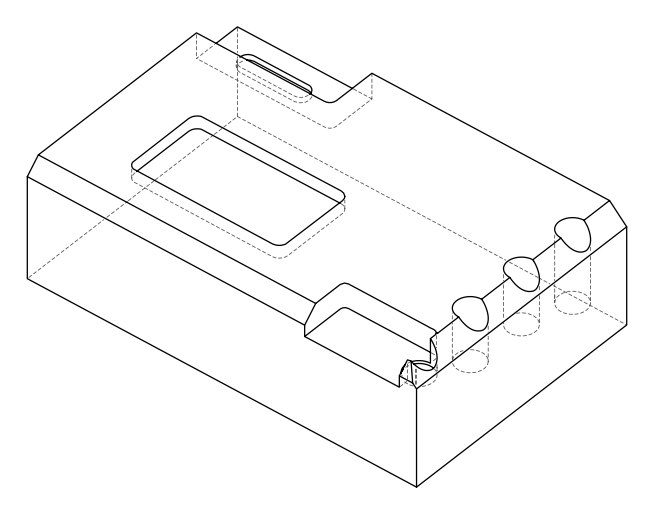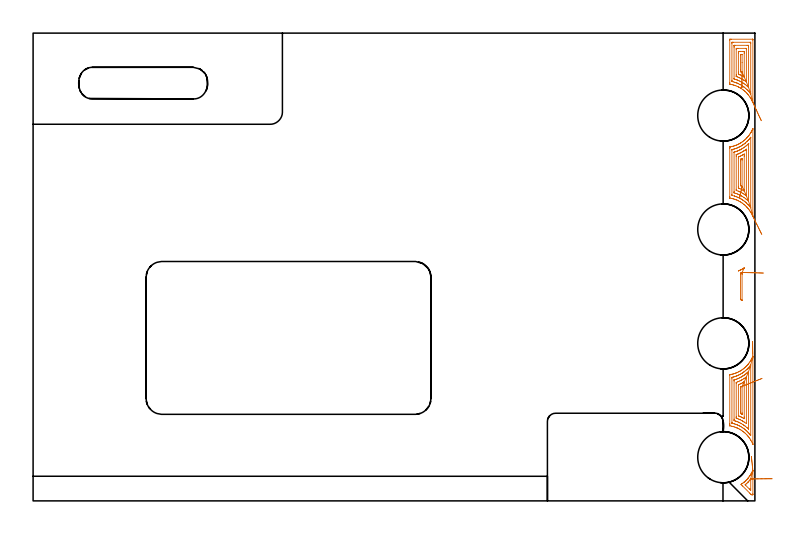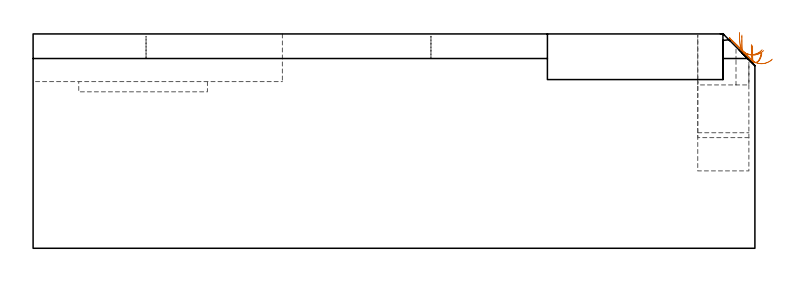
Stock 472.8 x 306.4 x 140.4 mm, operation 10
(PLAN: 15 operations, 12 tool changes, 118.1 min)
(1 INDEXABLE_INSERT_DRILL_BLIND_HOLE_FROM_SOLID | STEP1POCKET | NXT0302_013 | 0.14 min | 11465 mm3)
(2 DRILL_TO_ENLARGE_BLIND_HOLE | STEP1POCKET | UGT0301_383 | 0.14 min | 17950 mm3)
(3 INDEXABLE_INSERT_DRILL_BLIND_HOLE_FROM_SOLID_1 | STEP1POCKET_1 | NXT0302_013 | 0.27 min | 22290 mm3)
(4 DRILL_TO_ENLARGE_BLIND_HOLE_1 | STEP1POCKET_1 | UGT0301_383 | 0.27 min | 34690 mm3)
(5 INDEXABLE_INSERT_DRILL_BLIND_HOLE_FROM_SOLID_2 | STEP1POCKET_2 | NXT0302_013 | 0.28 min | 23396 mm3)
(6 DRILL_TO_ENLARGE_BLIND_HOLE_2 | STEP1POCKET_2 | UGT0301_383 | 0.28 min | 36399 mm3)
(7 INDEXABLE_INSERT_DRILL_BLIND_HOLE_FROM_SOLID_3 | STEP1POCKET_3 | NXT0302_013 | 0.37 min | 30940 mm3)
(8 DRILL_TO_ENLARGE_BLIND_HOLE_3 | STEP1POCKET_3 | UGT0301_383 | 0.37 min | 48059 mm3)
(9 AREA_MILL | FG_CHAMFER_SURFACE | UGT0205_001 | 16.47 min | 44618 mm3)
(10 AREA_MILL_1 | FG_CHAMFER_SURFACE_1 | UGT0205_001 | 15.29 min | 53584 mm3)
(11 AREA_MILL_2 | FG_CHAMFER_SURFACE_2 | UGT0205_001 | 0.61 min | 1636 mm3)
(12 MILL_CORNER_NOTCH_RECTANGULAR | CORNER_NOTCH_RECTANGULAR | NXT0201_011 | Follow Part, ap 3, ae 75% | 29.33 min | 303769 mm3)
(13 MILL_RECTANGULAR_POCKET | POCKET_RECTANGULAR_STRAIGHT | UGT0201_104 | Follow Part, ap 5, ae 75% | 11.11 min | 289976 mm3)
(14 MILL_RECTANGULAR_POCKET_1 | POCKET_RECTANGULAR_STRAIGHT_1 | NXT0201_011 | Follow Part, ap 3, ae 75% | 1.23 min | 11184 mm3)
(15 MILL_SLOT | SLOT_PARTIAL_RECTANGULAR | NXT0201_013 | Follow Part, ap 2.5, ae 75% | 41.92 min | 182192 mm3)
(TOOL NXT0302_013 | Index. Insert Drill 21mm [880-D2100L25-05] | D21 PA176 FL105 Z2)
(TOOL UGT0301_383 | Twist Drill Flat Bottom 33.5 mm | D33.5 PA180 FL175 Z2)
(TOOL UGT0205_001 | Chamfer Mill 20 x 3 x 45 deg. | D20 FL50 Z2)
(TOOL NXT0201_011 | ENDMILL 12mm [2P460-1200-NA 1630] | D12 FL38 Z6)
(TOOL UGT0201_104 | End Mill 20 mm | D20 FL22 Z2)
(TOOL NXT0201_013 | ENDMILL 10mm | D10 FL30 Z4)
(OP 10 AREA_MILL_1, part 2 of 2)
X461.992 Y150.647 Z131.908
X462.117 Y150.709 Z131.783
X462.609 Y150.922 Z131.291
X463.008 Y151.097 Z130.892
X463.227 Y151.196 Z130.673
X463.698 Y151.415 Z130.202
X463.9 Y151.518 Z130.
X464.419 Y151.789 Z129.481
X464.792 Y151.988 Z129.108
X464.998 Y152.101 Z128.902
X465.363 Y152.308 Z128.537
X465.683 Y152.498 Z128.217
X465.764 Y152.545 Z128.136
X465.804 Y152.565 Z128.096
X465.808 Y152.564 Z128.092
X464.393 Y149.63 Z129.507
X464.395 Y149.601 Z129.505
X464.399 Y149.131 Z129.501
X464.4 Y148.738 Z129.5
X464.401 Y148.237
X464.4 Y131.533
X464.399 Y131.407 Z129.501
X464.397 Y131.378 Z129.503
X464.395 Y131.371 Z129.505
X464.382 Y131.372 Z129.518
X464.263 Y131.419 Z129.637
X463.9 Y131.59 Z130.
X463.493 Y131.783 Z130.407
X463.428 Y131.822 Z130.472
X463.406 Y131.837 Z130.494
X463.404 Y131.847 Z130.496
X463.401 Y131.908 Z130.499
X463.4 Y132.034 Z130.5
Y132.284
Y148.346
X463.401 Y148.738 Z130.499
X463.404 Y149.134 Z130.496
X463.406 Y149.162 Z130.494
X463.426 Y149.175 Z130.474
X463.474 Y149.204 Z130.426
X463.9 Y149.403 Z130.
X464.055 Y149.476 Z129.845
X464.376 Y149.63 Z129.525
X464.385 Y149.631 Z129.515
X464.393 Y149.63 Z129.507
X465.037 Y149.612 Z128.917
X465.728 Y149.593 Z128.386
X466.464 Y149.573 Z127.918
X467.238 Y149.551 Z127.515
X468.043 Y149.528 Z127.181
X468.875 Y149.505 Z126.919
X469.726 Y149.481 Z126.731
X470.591 Y149.457 Z126.617
X471.462 Y149.433 Z126.579
X472.334 Y149.408 Z126.617
X473.198 Y149.384 Z126.731
X474.049 Y149.36 Z126.92
X474.881 Y149.337 Z127.183
X475.687 Y149.314 Z127.517
X476.46 Y149.293 Z127.92
X477.195 Y149.272 Z128.389
X477.887 Y149.253 Z128.92
X478.53 Y149.235 Z129.509
G0 X477.317 Y174.538 Z127.522
G1 X477.145 Y174.886 Z126.741
X476.943 Y175.293 Z125.996
X476.714 Y175.757 Z125.294
X476.458 Y176.274 Z124.64
X476.177 Y176.841 Z124.038
X475.875 Y177.452 Z123.494
X475.553 Y178.103 Z123.012
X475.213 Y178.79 Z122.594
X474.859 Y179.507 Z122.245
X474.492 Y180.248 Z121.967
X474.116 Y181.008 Z121.762
X473.734 Y181.781 Z121.632
X473.348 Y182.561 Z121.577
X472.961 Y183.343 Z121.599
X472.576 Y184.12 Z121.696
X472.197 Y184.887 Z121.869
X471.826 Y185.637 Z122.115
X471.466 Y186.365 Z122.434
X471.433 Y186.431 Z122.467
X471.12 Y187.11 Z122.78
X471.032 Y187.293 Z122.868
X470.671 Y188.002 Z123.229
X470.215 Y188.821 Z123.685
X470.172 Y188.895 Z123.728
X470.141 Y188.946 Z123.759
X469.819 Y189.463 Z124.081
X469.606 Y189.787 Z124.294
X469.249 Y190.313 Z124.651
X468.984 Y190.68 Z124.916
X468.358 Y191.483 Z125.542
X468.285 Y191.572 Z125.615
X467.832 Y192.098 Z126.068
X467.5 Y192.464 Z126.4
X467.466 Y192.499 Z126.434
X467.038 Y192.928 Z126.862
X466.607 Y193.357 Z127.293
X466.575 Y193.387 Z127.325
X466.261 Y193.671 Z127.639
X465.683 Y194.165 Z128.217
X465.582 Y194.249 Z128.318
X464.792 Y194.852 Z129.108
X464.385 Y195.141 Z129.515
X463.9 Y195.463 Z130.
X463.651 Y195.625 Z130.249
X463.054 Y195.988 Z130.846
X463.008 Y196.015 Z130.892
X462.975 Y196.034 Z130.925
X462.117 Y196.49 Z131.783
X461.803 Y196.649 Z132.097
X461.239 Y196.913 Z132.661
X461.208 Y196.926 Z132.692
X460.587 Y197.18 Z133.313
X460.334 Y197.279 Z133.566
X459.769 Y197.492 Z134.131
X459.442 Y197.6 Z134.458
X458.771 Y197.819 Z135.129
X458.551 Y197.874 Z135.349
X458.477 Y197.892 Z135.423
X457.659 Y198.079 Z136.241
X457.324 Y198.154 Z136.576
X456.343 Y198.34 Z137.557
X456.335 Y198.371 Z137.565
X456.332 Y198.448 Z137.568
X456.33 Y198.564 Z137.57
X456.329 Y198.711 Z137.571
X456.328 Y199.164 Z137.572
X456.329 Y230.836 Z137.571
X456.33 Y231.275 Z137.57
X456.334 Y231.729 Z137.566
X456.335 Y231.836 Z137.565
X456.343 Y231.854 Z137.557
X456.393 Y231.864 Z137.507
X456.467 Y231.878 Z137.433
X456.597 Y231.899 Z137.303
X456.768 Y231.931 Z137.132
X457.344 Y232.044 Z136.556
X457.659 Y232.114 Z136.241
X458.067 Y232.212 Z135.833
X458.551 Y232.339 Z135.349
X458.772 Y232.4 Z135.128
X459.46 Y232.604 Z134.44
X459.515 Y232.621 Z134.385
X460.12 Y232.835 Z133.78
X460.334 Y232.916 Z133.566
X460.76 Y233.087 Z133.14
X461.225 Y233.284 Z132.675
X461.385 Y233.354 Z132.515
X461.73 Y233.513 Z132.17
X461.99 Y233.641 Z131.91
X462.117 Y233.704 Z131.783
X462.498 Y233.895 Z131.402
X463.008 Y234.189 Z130.892
X463.381 Y234.406 Z130.519
X463.7 Y234.606 Z130.2
X463.9 Y234.735 Z130.
X464.237 Y234.96 Z129.663
X464.731 Y235.298 Z129.169
X465.27 Y235.712 Z128.63
X465.683 Y236.034 Z128.217
X465.769 Y236.104 Z128.131
X465.87 Y236.191 Z128.03
X466.242 Y236.523 Z127.658
X466.575 Y236.825 Z127.325
X466.85 Y237.083 Z127.05
X467.158 Y237.392 Z126.742
X467.466 Y237.706 Z126.434
X467.598 Y237.844 Z126.302
X467.72 Y237.975 Z126.18
X468.017 Y238.316 Z125.883
X468.358 Y238.712 Z125.542
X468.429 Y238.797 Z125.471
X468.486 Y238.868 Z125.414
X468.819 Y239.299 Z125.081
X469.165 Y239.76 Z124.735
X469.201 Y239.809 Z124.699
X469.249 Y239.879 Z124.651
X469.561 Y240.341 Z124.339
X469.768 Y240.652 Z124.132
X470.141 Y241.255 Z123.759
X470.248 Y241.437 Z123.652
X470.31 Y241.545 Z123.59
X470.566 Y242.012 Z123.334
X470.796 Y242.437 Z123.104
X470.876 Y242.594 Z123.024
X471.032 Y242.914 Z122.868
X471.164 Y243.198 Z122.736
X471.224 Y243.33 Z122.676
X471.456 Y243.845 Z122.444
X471.465 Y243.812 Z122.435
X471.468 Y243.786 Z122.432
X471.471 Y243.33 Z122.429
Y243.116
Y186.587
X471.47 Y186.49 Z122.43
X471.468 Y186.402 Z122.432
X471.466 Y186.365 Z122.434
X470.05 Y192.034 Z123.85
X469.249 Y193.03 Z124.651
X468.97 Y193.357 Z124.93
X468.358 Y194.043 Z125.542
X468.162 Y194.249 Z125.738
X467.466 Y194.938 Z126.434
X467.254 Y195.141 Z126.646
X466.893 Y195.46 Z127.007
X466.575 Y195.734 Z127.325
X466.215 Y196.034 Z127.685
X465.683 Y196.442 Z128.217
X465.024 Y196.926 Z128.876
X464.792 Y197.084 Z129.108
X464.315 Y197.403 Z129.585
X463.9 Y197.653 Z130.
X463.62 Y197.819 Z130.28
X463.008 Y198.151 Z130.892
X462.644 Y198.346 Z131.256
X462.117 Y198.608 Z131.783
X461.904 Y198.711 Z131.996
X461.225 Y198.996 Z132.675
X460.739 Y199.198 Z133.161
X460.334 Y199.344 Z133.566
X459.607 Y199.603 Z134.293
X459.442 Y199.656 Z134.458
X459.366 Y199.679 Z134.534
X457.75 Y200.102 Z136.15
X457.744 Y200.411 Z136.156
X457.743 Y200.496 Z136.157
Y229.86
X457.744 Y229.944 Z136.156
X457.747 Y230.044 Z136.153
X457.749 Y230.087 Z136.151
X457.837 Y230.113 Z136.063
X458.551 Y230.303 Z135.349
X458.969 Y230.418 Z134.931
X459.442 Y230.557 Z134.458
X459.656 Y230.623 Z134.244
X460.308 Y230.836 Z133.592
X460.327 Y230.843 Z133.573
X460.971 Y231.091 Z132.929
X461.225 Y231.196 Z132.675
X461.597 Y231.356 Z132.303
X462.117 Y231.59 Z131.783
X462.212 Y231.634 Z131.688
X462.408 Y231.729 Z131.492
X462.806 Y231.931 Z131.094
X463.008 Y232.038 Z130.892
X463.708 Y232.428 Z130.192
X464.027 Y232.621 Z129.873
X464.493 Y232.92 Z129.407
X464.792 Y233.116 Z129.108
X465.028 Y233.277 Z128.872
X465.366 Y233.513 Z128.534
X465.548 Y233.649 Z128.352
X465.683 Y233.752 Z128.217
X466.05 Y234.038 Z127.85
X466.518 Y234.406 Z127.382
X466.549 Y234.432 Z127.351
X466.575 Y234.454 Z127.325
X467.489 Y235.275 Z126.411
X467.513 Y235.298 Z126.387
X467.935 Y235.722 Z125.965
X468.398 Y236.191 Z125.502
X468.799 Y236.641 Z125.101
X469.187 Y237.083 Z124.713
X469.216 Y237.117 Z124.684
X469.249 Y237.158 Z124.651
X469.61 Y237.614 Z124.29
X470.002 Y238.114 Z123.898
X470.043 Y238.164 Z123.857
X470.051 Z123.849
X470.055 Y238.061 Z123.845
X470.056 Y237.975 Z123.844
X470.057 Y237.814 Z123.843
Y192.464
X470.05 Y192.034 Z123.85
X468.637 Y196.242 Z125.263
X467.9 Y196.926 Z126.
X467.466 Y197.305 Z126.434
X466.855 Y197.819 Z127.045
X466.575 Y198.034 Z127.325
X465.721 Y198.673 Z128.179
X465.683 Y198.7 Z128.217
X465.668 Y198.711 Z128.232
X464.792 Y199.281 Z129.108
X464.266 Y199.603 Z129.634
X463.9 Y199.81 Z130.
X463.436 Y200.067 Z130.464
X463.008 Y200.287 Z130.892
X462.595 Y200.496 Z131.305
X462.117 Y200.708 Z131.783
X461.74 Y200.873 Z132.16
X461.225 Y201.074 Z132.675
X460.399 Y201.388 Z133.501
X460.334 Y201.411 Z133.566
X460.299 Y201.423 Z133.601
X459.207 Y201.763 Z134.693
X459.177 Y201.776 Z134.723
X459.165 Y201.782 Z134.735
X459.164 Y201.806 Z134.736
X459.16 Y201.995 Z134.74
X459.158 Y202.28 Z134.742
X459.157 Y202.566 Z134.743
Y228.302
X459.159 Y228.373 Z134.741
X459.161 Y228.408 Z134.739
X459.164 Y228.418 Z134.736
X459.176 Y228.426 Z134.724
X459.442 Y228.51 Z134.458
X459.855 Y228.639 Z134.045
X460.334 Y228.794 Z133.566
X460.527 Y228.859 Z133.373
X461.068 Y229.052 Z132.832
X461.182 Y229.095 Z132.718
X461.225 Y229.112 Z132.675
X461.81 Y229.359 Z132.09
X462.117 Y229.495 Z131.783
X462.936 Y229.871 Z130.964
X463.033 Y229.919 Z130.867
X463.083 Y229.944 Z130.817
X463.9 Y230.391 Z130.
X464.184 Y230.552 Z129.716
X464.67 Y230.836 Z129.23
X464.996 Y231.041 Z128.904
X465.683 Y231.504 Z128.217
X465.816 Y231.596 Z128.084
X466.003 Y231.729 Z127.897
X466.575 Y232.164 Z127.325
X466.832 Y232.363 Z127.068
X467.157 Y232.621 Z126.743
X467.325 Y232.763 Z126.575
X467.466 Y232.886 Z126.434
X467.798 Y233.182 Z126.102
X468.167 Y233.513 Z125.733
X468.621 Y233.943 Z125.279
X468.639 Y233.957 Z125.261
X468.64 Z125.26
X468.642 Y233.931 Z125.258
X468.643 Y233.881 Z125.257
Y233.799
Y196.641
X468.641 Y196.355 Z125.259
X468.637 Y196.242 Z125.263
X467.222 Y199.848 Z126.678
X466.575 Y200.304 Z127.325
X466.302 Y200.496 Z127.598
X465.93 Y200.742 Z127.97
X465.683 Y200.902 Z128.217
X464.916 Y201.388 Z128.984
X464.792 Y201.461 Z129.108
X464.619 Y201.561 Z129.281
X463.9 Y201.948 Z130.
X463.272 Y202.28 Z130.628
X463.008 Y202.406 Z130.892
X462.775 Y202.514 Z131.125
X462.117 Y202.795 Z131.783
X461.849 Y202.905 Z132.051
X460.831 Y203.303 Z133.069
X460.577 Y203.406 Z133.323
X460.576 Y203.42 Z133.324
X460.574 Y203.5 Z133.326
X460.571 Y203.827 Z133.329
Y204.065
Y225.72
X460.573 Y226.374 Z133.327
X460.576 Y226.702 Z133.324
X460.578 Y226.781 Z133.322
X460.587 Y226.809 Z133.313
X460.62 Y226.824 Z133.28
X460.733 Y226.867 Z133.167
X461.225 Y227.046 Z132.675
X461.387 Y227.106 Z132.513
X461.807 Y227.267 Z132.093
X462.026 Y227.358 Z131.874
X462.117 Y227.397 Z131.783
X462.643 Y227.632 Z131.257
X463.008 Y227.801 Z130.892
X463.251 Y227.917 Z130.649
X463.742 Y228.159 Z130.158
X463.9 Y228.244 Z130.
X464.42 Y228.531 Z129.48
X464.792 Y228.745 Z129.108
X465.31 Y229.052 Z128.59
X465.538 Y229.196 Z128.362
X465.683 Y229.291 Z128.217
X466.404 Y229.773 Z127.496
X466.604 Y229.914 Z127.296
X466.646 Y229.944 Z127.254
X467.177 Y230.335 Z126.723
X467.223 Y230.36 Z126.677
X467.224 Y230.312 Z126.676
X467.227 Y230.19 Z126.673
X467.228 Y229.944 Z126.672
X467.229 Y229.452 Z126.671
X467.228 Y200.734 Z126.672
X467.222 Y199.848 Z126.678
X465.809 Y203.034 Z128.091
X465.792 Y203.04 Z128.108
X465.739 Y203.066 Z128.161
X465.683 Y203.098 Z128.217
X465.558 Y203.173 Z128.342
X464.792 Y203.602 Z129.108
X463.943 Y204.065 Z129.957
X463.9 Y204.088 Z130.
X463.854 Y204.111 Z130.046
X463.008 Y204.496 Z130.892
X462.243 Y204.831 Z131.657
X462.117 Y204.882 Z131.783
X462.063 Y204.906 Z131.837
X462.013 Y204.931 Z131.887
X461.992 Y204.946 Z131.908
X461.991 Y204.958 Z131.909
X461.987 Y205.087 Z131.913
X461.985 Y205.85 Z131.915
Y205.982
X461.986 Y224.721 Z131.914
X461.987 Y224.853 Z131.913
X461.992 Y225.116 Z131.908
X461.998 Y225.256 Z131.902
X462.032 Y225.273 Z131.868
X462.117 Y225.311 Z131.783
X462.238 Y225.361 Z131.662
X462.53 Y225.482 Z131.37
X463.008 Y225.699 Z130.892
X463.47 Y225.913 Z130.43
X463.9 Y226.119 Z130.
X464.071 Y226.204 Z129.829
X464.404 Y226.374 Z129.496
X464.656 Y226.51 Z129.244
X464.792 Y226.585 Z129.108
X465.794 Y227.156 Z128.106
X465.809 Y227.143 Z128.091
X465.811 Y227.139 Z128.089
X465.814 Y226.374 Z128.086
X465.815 Y225.614 Z128.085
Y203.934
X465.812 Y203.173 Z128.088
X465.811 Y203.045 Z128.089
X465.809 Y203.034 Z128.091
X464.395 Y205.973 Z129.505
X464.385 Y205.975 Z129.515
X464.256 Y206.032 Z129.644
X463.9 Y206.201 Z130.
X463.531 Y206.379 Z130.369
X463.406 Y206.449 Z130.494
X463.404 Y206.576 Z130.496
X463.402 Y206.742 Z130.498
X463.4 Y207.243 Z130.5
Y207.635
Y222.805
X463.401 Y223.304 Z130.499
X463.405 Y223.697 Z130.495
X463.406 Y223.753 Z130.494
X463.479 Y223.794 Z130.421
X463.587 Y223.851 Z130.313
X463.693 Y223.904 Z130.207
X463.9 Y224.003 Z130.
X464.298 Y224.191 Z129.602
X464.349 Y224.213 Z129.551
X464.392 Y224.229 Z129.508
X464.394 Y224.192 Z129.506
X464.398 Y224.091 Z129.502
X464.4 Y223.697 Z129.5
Y223.196
Y206.074
X464.399 Y206.014 Z129.501
X464.396 Y205.981 Z129.504
X464.395 Y205.973 Z129.505
X464.215 Y205.148 Z129.724
X464.04 Y204.345 Z130.016
X463.871 Y203.569 Z130.378
X463.709 Y202.828 Z130.808
X463.556 Y202.125 Z131.302
X463.412 Y201.468 Z131.857
X463.28 Y200.86 Z132.469
X463.159 Y200.307 Z133.133
X463.052 Y199.812 Z133.843
X462.957 Y199.38 Z134.595
X462.877 Y199.013 Z135.383
X462.812 Y198.715 Z136.2
X462.763 Y198.487 Z137.041
X462.729 Y198.332 Z137.898
X462.711 Y198.251 Z138.767
X462.71 Y198.244 Z139.639
X462.724 Y198.311 Z140.509
X462.755 Y198.452 Z141.369
G0 Z150.4
X476.993 Y249.045
Z127.761
G1 X476.835 Y249.384 Z126.972
X476.649 Y249.784 Z126.22
X476.436 Y250.242 Z125.508
X476.198 Y250.754 Z124.844
X475.936 Y251.317 Z124.231
X475.652 Y251.926 Z123.674
X475.35 Y252.577 Z123.178
X475.03 Y253.265 Z122.747
X474.695 Y253.984 Z122.384
X474.349 Y254.729 Z122.091
X473.993 Y255.494 Z121.87
X473.63 Y256.274 Z121.724
X473.263 Y257.062 Z121.654
X472.895 Y257.853 Z121.659
X472.529 Y258.641 Z121.741
X472.167 Y259.419 Z121.898
X471.812 Y260.181 Z122.129
X471.467 Y260.923 Z122.433
X471.032 Y261.881 Z122.868
X470.944 Y262.069 Z122.956
X470.863 Y262.239 Z123.037
X470.472 Y262.962 Z123.428
X470.141 Y263.545 Z123.759
X469.955 Y263.854 Z123.945
X469.648 Y264.347 Z124.252
X469.371 Y264.746 Z124.529
X469.249 Y264.916 Z124.651
X468.715 Y265.639 Z125.185
X468.358 Y266.071 Z125.542
X467.968 Y266.531 Z125.932
X467.466 Y267.086 Z126.434
X467.138 Y267.424 Z126.762
X466.575 Y267.97 Z127.325
X466.192 Y268.316 Z127.708
X465.683 Y268.753 Z128.217
X465.118 Y269.208 Z128.782
X464.792 Y269.449 Z129.108
X463.979 Y270.021 Z129.921
X463.9 Y270.074 Z130.
X463.859 Y270.101 Z130.041
X463.329 Y270.422 Z130.571
X463.008 Y270.611 Z130.892
X462.323 Y270.993 Z131.577
X462.117 Y271.097 Z131.783
X461.911 Y271.2 Z131.989
X461.225 Y271.508 Z132.675
X460.342 Y271.885 Z133.558
X459.677 Y272.12 Z134.223
X459.442 Y272.197 Z134.458
X458.99 Y272.338 Z134.91
X458.551 Y272.458 Z135.349
X457.78 Y272.657 Z136.12
X457.659 Y272.684 Z136.241
X457.228 Y272.778 Z136.672
X456.662 Y272.883 Z137.238
X456.417 Y272.932 Z137.483
X456.34 Y272.948 Z137.56
X456.335 Y272.978 Z137.565
X456.332 Y273.214 Z137.568
X456.329 Y273.67 Z137.571
Y274.11
Y301.773
X456.331 Y302.226 Z137.569
X456.333 Y302.335 Z137.567
X456.335 Y302.382 Z137.565
X456.421 Y302.39 Z137.479
X456.596 Y302.398 Z137.304
X456.768 Y302.399 Z137.132
X457.486 Y302.4 Z136.414
X471.206 Y302.399 Z122.694
X471.322 Y302.397 Z122.578
X471.414 Y302.393 Z122.486
X471.465 Y302.388 Z122.435
X471.466 Y302.371 Z122.434
X471.469 Y302.226 Z122.431
X471.471 Y301.787 Z122.429
Y260.996
X471.467 Y260.923 Z122.433
X470.05 Y266.622 Z123.85
X470.031 Y266.64 Z123.869
X470.013 Y266.659 Z123.887
X469.603 Y267.196 Z124.297
X469.423 Y267.424 Z124.477
X469.344 Y267.519 Z124.556
X469.249 Y267.631 Z124.651
X468.651 Y268.316 Z125.249
X468.358 Y268.639 Z125.542
X467.799 Y269.208 Z126.101
X467.466 Y269.53 Z126.434
X466.844 Y270.101 Z127.056
X466.7 Y270.226 Z127.2
X466.575 Y270.331 Z127.325
X465.765 Y270.993 Z128.135
X465.683 Y271.055 Z128.217
X465.439 Y271.238 Z128.461
X464.792 Y271.682 Z129.108
X464.492 Y271.885 Z129.408
X463.9 Y272.25 Z130.
X463.037 Y272.749 Z130.863
X463.008 Y272.765 Z130.892
X462.984 Y272.778 Z130.916
X462.117 Y273.199 Z131.783
X461.342 Y273.554 Z132.558
X461.225 Y273.602 Z132.675
X461.062 Y273.67 Z132.838
X460.538 Y273.875 Z133.362
X460.334 Y273.95 Z133.566
X459.901 Y274.103 Z133.999
X459.442 Y274.24 Z134.458
X458.637 Y274.476 Z135.263
X457.766 Y274.695 Z136.134
X457.75 Y274.719 Z136.15
X457.748 Y274.765 Z136.152
X457.745 Y274.967 Z136.155
X457.743 Y275.371 Z136.157
Y275.455
Y299.549
X457.749 Y300.352 Z136.151
X457.759 Y300.39 Z136.141
X457.807 Y300.393 Z136.093
X457.913 Y300.397 Z135.987
X458.126 Y300.399 Z135.774
X458.551 Y300.4 Z135.349
X469.693 Y300.399 Z124.207
X469.894 Y300.397 Z124.006
X469.995 Y300.393 Z123.905
X470.041 Y300.39 Z123.859
X470.05 Y300.363 Z123.85
X470.057 Y299.633 Z123.843
Y299.549
Y268.13
X470.055 Y267.424 Z123.845
X470.052 Y266.804 Z123.848
X470.05 Y266.622 Z123.85
X468.637 Y270.854 Z125.263
X468.475 Y270.993 Z125.426
X467.466 Y271.91 Z126.434
X467.284 Y272.068 Z126.616
X466.575 Y272.64 Z127.325
X466.399 Y272.778 Z127.501
X465.683 Y273.285 Z128.217
X465.13 Y273.67 Z128.77
X464.792 Y273.882 Z129.108
X464.241 Y274.221 Z129.659
X463.9 Y274.414 Z130.
X463.634 Y274.563 Z130.266
X463.008 Y274.876 Z130.892
X462.387 Y275.184 Z131.513
X462.117 Y275.306 Z131.783
X461.78 Y275.455 Z132.12
X461.387 Y275.617 Z132.513
X461.225 Y275.682 Z132.675
X460.853 Y275.827 Z133.047
X460.334 Y276.006 Z133.566
X459.525 Y276.264 Z134.375
X459.243 Y276.347 Z134.657
X459.164 Y276.39 Z134.736
X459.162 Y276.42 Z134.738
X459.159 Y276.49 Z134.741
X459.158 Y276.632 Z134.742
X459.157 Y297.157 Z134.743
X459.158 Y297.764 Z134.742
X459.16 Y298.047 Z134.74
X459.164 Y298.334 Z134.736
X459.17 Y298.391 Z134.73
X459.204 Y298.393 Z134.696
X459.284 Y298.397 Z134.616
X459.442 Y298.399 Z134.458
X459.699 Y298.4 Z134.201
X467.723 Z126.177
X468.358 Y298.397 Z125.542
X468.62 Y298.394 Z125.28
X468.637 Y298.383 Z125.263
X468.639 Y298.375 Z125.261
X468.642 Y297.764 Z125.258
X468.643 Y297.479 Z125.257
Y271.6
X468.64 Y270.993 Z125.26
X468.637 Y270.854 Z125.263
X467.222 Y274.451 Z126.678
X467.177 Y274.472 Z126.723
X465.775 Y275.455 Z128.125
X465.683 Y275.515 Z128.217
X465.516 Y275.622 Z128.384
X464.792 Y276.054 Z129.108
X464.286 Y276.347 Z129.614
X463.9 Y276.549 Z130.
X463.442 Y276.781 Z130.458
X463.008 Y276.991 Z130.892
X462.481 Y277.24 Z131.419
X462.117 Y277.396 Z131.783
X461.845 Y277.512 Z132.055
X461.225 Y277.752 Z132.675
X460.951 Y277.856 Z132.949
X460.688 Y277.956 Z133.212
X460.591 Y277.994 Z133.309
X460.578 Y278.015 Z133.322
X460.576 Y278.039 Z133.324
X460.574 Y278.132 Z133.326
X460.571 Y278.787 Z133.329
Y279.024
Y295.742
X460.573 Y295.98 Z133.327
X460.576 Y296.307 Z133.324
X460.578 Y296.38 Z133.322
X460.666 Y296.39 Z133.234
X460.809 Y296.397 Z133.091
X461.225 Y296.399 Z132.675
X461.697 Y296.4 Z132.203
X466.575 Z127.325
X467.048 Y296.398 Z126.852
X467.19 Y296.392 Z126.71
X467.219 Y296.39 Z126.681
X467.222 Y296.34 Z126.678
X467.226 Y296.22 Z126.674
X467.228 Y295.98 Z126.672
X467.229 Y275.455 Z126.671
X467.227 Y274.802 Z126.673
X467.222 Y274.451 Z126.678
X465.804 Y277.636 Z128.096
X465.683 Y277.705 Z128.217
X464.943 Y278.132 Z128.957
X464.792 Y278.216 Z129.108
X464.608 Y278.316 Z129.292
X463.9 Y278.672 Z130.
X463.175 Y279.024 Z130.725
X463.008 Y279.101 Z130.892
X462.869 Y279.164 Z131.031
X462.117 Y279.488 Z131.783
X461.996 Y279.541 Z131.904
X461.989 Y279.785 Z131.911
X461.987 Y279.917 Z131.913
X461.986 Y280.048 Z131.914
X461.985 Y280.809 Z131.915
Y293.434
X461.986 Y294.195 Z131.914
X461.988 Y294.324 Z131.912
X461.991 Y294.369 Z131.909
X461.995 Y294.39 Z131.905
X462.015 Y294.392 Z131.885
X462.117 Y294.395 Z131.783
X462.804 Y294.4 Z131.096
X463.008 Z130.892
X464.587 Z129.313
X465.479 Z128.421
X465.683 Y294.397 Z128.217
X465.751 Y294.394 Z128.149
X465.8 Y294.39 Z128.1
X465.808 Y294.325 Z128.092
X465.812 Y294.195 Z128.088
X465.814 Y294.064 Z128.086
X465.815 Y293.302 Z128.085
X465.814 Y278.132 Z128.086
Y278.001
X465.804 Y277.636 Z128.096
X464.394 Y280.572 Z129.506
X463.933 Y280.776 Z129.967
X463.9 Y280.791 Z130.
X463.863 Y280.809 Z130.037
X463.407 Y281.067 Z130.493
X463.403 Y281.307 Z130.497
X463.4 Y281.702 Z130.5
Y282.202
Y292.018
X463.402 Y292.186 Z130.498
X463.406 Y292.318 Z130.494
X463.411 Y292.39 Z130.489
X463.91 Y292.4 Z129.99
X464.338 Y292.392 Z129.562
X464.387 Y292.39 Z129.513
X464.394 Y292.36 Z129.506
X464.398 Y292.306 Z129.502
X464.4 Y292.253 Z129.5
X464.401 Y287.056 Z129.499
X464.4 Y281.202 Z129.5
X464.397 Y280.809 Z129.503
X464.394 Y280.572 Z129.506
X464.382 Y279.702 Z129.556
X464.371 Y278.838 Z129.681
X464.359 Y277.989 Z129.881
X464.349 Y277.161 Z130.155
X464.338 Y276.359 Z130.499
X464.328 Y275.591 Z130.912
X464.318 Y274.862 Z131.39
X464.309 Y274.177 Z131.931
X464.301 Y273.541 Z132.528
X464.293 Y272.96 Z133.179
X464.286 Y272.439 Z133.878
X464.28 Y271.98 Z134.62
X464.275 Y271.587 Z135.399
X464.271 Y271.264 Z136.21
X464.267 Y271.013 Z137.045
X464.265 Y270.835 Z137.899
X464.264 Y270.733 Z138.765
X464.263 Y270.706 Z139.637
G0 Z150.4
X471.262 Y104.449
Z132.64
G1 X471.263 Y104.428 Z131.768
X471.265 Y104.332 Z130.901
X471.268 Y104.16 Z130.045
X471.273 Y103.915 Z129.208
X471.279 Y103.597 Z128.396
X471.287 Y103.21 Z127.614
X471.296 Y102.756 Z126.869
X471.307 Y102.239 Z126.166
X471.318 Y101.663 Z125.511
X471.331 Y101.032 Z124.909
X471.345 Y100.351 Z124.364
X471.359 Y99.625 Z123.881
X471.375 Y98.859 Z123.462
X471.391 Y98.06 Z123.112
X471.407 Y97.234 Z122.833
X471.424 Y96.386 Z122.628
X471.442 Y95.524 Z122.496
X471.459 Y94.654 Z122.441
X471.466 Y94.303 Z122.434
X471.47 Y94.057 Z122.43
X471.471 Y93.864 Z122.429
X471.472 Y93.411 Z122.428
X471.471 Y37.192 Z122.429
X471.47 Y37.156 Z122.43
X471.469 Y37.142 Z122.431
X471.467 Y37.137 Z122.433
X471.46 Y37.146 Z122.44
X471.437 Y37.192 Z122.463
X471.032 Y38.09 Z122.868
X470.568 Y38.976 Z123.332
X470.141 Y39.75 Z123.759
X470.073 Y39.869 Z123.827
X469.974 Y40.036 Z123.926
X469.492 Y40.761 Z124.408
X469.249 Y41.112 Z124.651
X468.853 Y41.653 Z125.047
X468.358 Y42.279 Z125.542
X468.131 Y42.546 Z125.769
X467.466 Y43.293 Z126.434
X467.33 Y43.438 Z126.57
X466.575 Y44.181 Z127.325
X466.416 Y44.331 Z127.484
X465.683 Y44.956 Z128.217
X465.36 Y45.223 Z128.54
X464.792 Y45.645 Z129.108
X464.139 Y46.115 Z129.761
X463.9 Y46.271 Z130.
X463.468 Y46.548 Z130.432
X463.008 Y46.813 Z130.892
X462.666 Y47.008 Z131.234
X462.117 Y47.288 Z131.783
X461.552 Y47.573 Z132.348
X461.225 Y47.716 Z132.675
X461.097 Y47.772 Z132.803
X460.796 Y47.9 Z133.104
X460.467 Y48.033 Z133.433
X460.334 Y48.084 Z133.566
X460.04 Y48.195 Z133.86
X459.442 Y48.403 Z134.458
X458.722 Y48.621 Z135.178
X458.551 Y48.666 Z135.349
X458.066 Y48.792 Z135.834
X457.659 Y48.883 Z136.241
X457.543 Y48.909 Z136.357
X456.437 Y49.123 Z137.463
X456.338 Y49.146 Z137.562
X456.335 Y49.226 Z137.565
X456.331 Y49.685 Z137.569
X456.329 Y50.124 Z137.571
Y50.577
Y82.476
X456.331 Y82.589 Z137.569
X456.333 Y82.644 Z137.567
X456.335 Y82.651 Z137.565
X456.393 Y82.664 Z137.507
X456.59 Y82.703 Z137.31
X456.742 Y82.728 Z137.158
X456.768 Y82.733 Z137.132
X457.487 Y82.875 Z136.413
X457.659 Y82.914 Z136.241
X458.206 Y83.047 Z135.694
X458.551 Y83.139 Z135.349
X458.907 Y83.238 Z134.993
X459.442 Y83.399 Z134.458
X459.591 Y83.446 Z134.309
X460.026 Y83.595 Z133.874
X460.25 Y83.678 Z133.65
X460.334 Y83.712 Z133.566
X460.881 Y83.94 Z133.019
X461.225 Y84.089 Z132.675
X461.5 Y84.212 Z132.4
X462.117 Y84.5 Z131.783
X462.686 Y84.81 Z131.214
X463.008 Y84.992 Z130.892
X463.254 Y85.134 Z130.646
X463.667 Y85.38 Z130.233
X463.809 Y85.471 Z130.091
X463.9 Y85.531 Z130.
X464.341 Y85.83 Z129.559
X464.792 Y86.15 Z129.108
X464.959 Y86.272 Z128.941
X465.368 Y86.587 Z128.532
X465.683 Y86.844 Z128.217
X466.062 Y87.164 Z127.838
X466.333 Y87.406 Z127.567
X466.575 Y87.628 Z127.325
X467.026 Y88.057 Z126.874
X467.245 Y88.279 Z126.655
X467.466 Y88.51 Z126.434
X467.871 Y88.949 Z126.029
X468.098 Y89.21 Z125.802
X468.358 Y89.515 Z125.542
X468.505 Y89.694 Z125.395
X468.624 Y89.842 Z125.276
X468.893 Y90.198 Z125.007
X469.249 Y90.676 Z124.651
X469.274 Y90.71 Z124.626
X469.291 Y90.734 Z124.609
X469.631 Y91.245 Z124.269
X469.881 Y91.626 Z124.019
X469.981 Y91.787 Z123.919
X470.141 Y92.053 Z123.759
X470.311 Y92.349 Z123.589
X470.406 Y92.519 Z123.494
X470.627 Y92.924 Z123.273
X470.888 Y93.411 Z123.012
X470.936 Y93.507 Z122.964
X471.032 Y93.707 Z122.868
X471.219 Y94.116 Z122.681
X471.304 Y94.303 Z122.596
X471.459 Y94.654 Z122.441
X470.05 Y88.949 Z123.85
X470.057 Y88.057 Z123.843
X470.056 Y43.354 Z123.844
X470.05 Y42.856 Z123.85
X469.828 Y43.125 Z124.072
X469.67 Y43.317 Z124.23
X469.572 Y43.438 Z124.328
X469.249 Y43.832 Z124.651
X468.817 Y44.331 Z125.083
X468.358 Y44.846 Z125.542
X467.99 Y45.223 Z125.91
X467.466 Y45.737 Z126.434
X467.058 Y46.115 Z126.842
X466.575 Y46.53 Z127.325
X465.998 Y47.008 Z127.902
X465.683 Y47.243 Z128.217
X464.808 Y47.884 Z129.092
X464.785 Y47.9 Z129.115
X463.9 Y48.449 Z130.
X463.318 Y48.792 Z130.582
X463.008 Y48.96 Z130.892
X462.651 Y49.15 Z131.249
X462.117 Y49.405 Z131.783
X461.508 Y49.685 Z132.392
X461.225 Y49.804 Z132.675
X461.021 Y49.89 Z132.879
X460.334 Y50.144 Z133.566
X459.618 Y50.401 Z134.282
X459.442 Y50.454 Z134.458
X459.021 Y50.577 Z134.879
X458.551 Y50.7 Z135.349
X458.386 Y50.742 Z135.514
X457.893 Y50.863 Z136.007
X457.785 Y50.891 Z136.115
X457.749 Y50.907 Z136.151
X457.747 Y50.944 Z136.153
X457.745 Y51.032 Z136.155
X457.743 Y51.386 Z136.157
Y51.47
Y80.025
X457.745 Y80.832 Z136.155
X457.747 Y80.875 Z136.153
X457.749 Y80.889 Z136.151
X457.814 Y80.918 Z136.086
X458.406 Y81.063 Z135.494
X458.551 Y81.101 Z135.349
X459.106 Y81.255 Z134.794
X459.442 Y81.355 Z134.458
X459.788 Y81.464 Z134.112
X460.334 Y81.652 Z133.566
X460.781 Y81.81 Z133.119
X461.096 Y81.94 Z132.804
X461.225 Y81.996 Z132.675
X461.716 Y82.212 Z132.184
X462.117 Y82.394 Z131.783
X462.326 Y82.493 Z131.574
X462.754 Y82.703 Z131.146
X463.008 Y82.843 Z130.892
X463.489 Y83.114 Z130.411
X463.9 Y83.353 Z130.
X464.306 Y83.595 Z129.594
X464.6 Y83.787 Z129.3
X464.792 Y83.916 Z129.108
X465.128 Y84.151 Z128.772
X465.599 Y84.487 Z128.301
X465.683 Y84.552 Z128.217
X466.148 Y84.914 Z127.752
X466.575 Y85.266 Z127.325
X466.71 Y85.38 Z127.19
X467.109 Y85.737 Z126.791
X467.466 Y86.061 Z126.434
X467.575 Y86.163 Z126.325
X467.689 Y86.272 Z126.211
X468.022 Y86.609 Z125.878
X468.358 Y86.953 Z125.542
X468.461 Y87.062 Z125.439
X468.555 Y87.164 Z125.345
X468.879 Y87.535 Z125.021
X469.249 Y87.96 Z124.651
X469.294 Y88.012 Z124.606
X469.33 Y88.057 Z124.57
X469.374 Y88.112 Z124.526
X469.686 Y88.512 Z124.214
X470.027 Y88.949 Z123.873
X470.05 Z123.85
X468.639 Y84.744 Z125.261
X468.64 Y84.738 Z125.26
X468.642 Y84.709 Z125.258
X468.643 Y84.659 Z125.257
Y84.583
Y47.329
X468.641 Y47.139 Z125.259
X468.638 Y47.07 Z125.262
X468.636 Y47.046 Z125.264
X468.628 Y47.052 Z125.272
X468.555 Y47.116 Z125.345
X468.358 Y47.3 Z125.542
X467.708 Y47.9 Z126.192
X467.466 Y48.107 Z126.434
X466.646 Y48.792 Z127.254
X466.575 Y48.847 Z127.325
X466.357 Y49.011 Z127.543
X465.683 Y49.494 Z128.217
X465.413 Y49.685 Z128.487
X464.792 Y50.076 Z129.108
X463.973 Y50.577 Z129.927
X463.9 Y50.619 Z130.
X463.804 Y50.673 Z130.096
X463.008 Y51.083 Z130.892
X462.21 Y51.47 Z131.69
X462.117 Y51.511 Z131.783
X462.042 Y51.544 Z131.858
X461.225 Y51.875 Z132.675
X460.564 Y52.132 Z133.336
X460.334 Y52.213 Z133.566
X459.903 Y52.362 Z133.997
X459.442 Y52.497 Z134.458
X459.25 Y52.554 Z134.65
X459.164 Y52.59 Z134.736
X459.162 Y52.643 Z134.738
X459.158 Y53.254 Z134.742
X459.157 Y53.54 Z134.743
Y78.526
X459.16 Y79.133 Z134.74
X459.162 Y79.203 Z134.738
X459.163 Y79.215 Z134.737
X459.18 Y79.224 Z134.72
X459.221 Y79.24 Z134.679
X459.308 Y79.268 Z134.592
X459.442 Y79.307 Z134.458
X459.69 Y79.381 Z134.21
X460.334 Y79.593 Z133.566
X460.655 Y79.704 Z133.245
X461.225 Y79.917 Z132.675
X461.505 Y80.025 Z132.395
X461.933 Y80.21 Z131.967
X462.117 Y80.292 Z131.783
X462.603 Y80.512 Z131.297
X463.008 Y80.71 Z130.892
X463.147 Y80.779 Z130.753
X463.418 Y80.918 Z130.482
X463.728 Y81.09 Z130.172
X463.9 Y81.187 Z130.
X464.293 Y81.417 Z129.607
X464.792 Y81.712 Z129.108
X464.853 Y81.749 Z129.047
X464.949 Y81.81 Z128.951
X465.683 Y82.31 Z128.217
X465.914 Y82.471 Z127.986
X466.237 Y82.703 Z127.663
X466.429 Y82.848 Z127.471
X466.575 Y82.961 Z127.325
X466.927 Y83.242 Z126.973
X467.359 Y83.595 Z126.541
X467.417 Y83.645 Z126.483
X467.466 Y83.688 Z126.434
X467.886 Y84.067 Z126.014
X468.35 Y84.487 Z125.55
X468.62 Y84.737 Z125.28
X468.639 Y84.744 Z125.261
X467.222 Y81.167 Z126.678
X467.225 Y81.16 Z126.675
X467.228 Y80.918 Z126.672
X467.229 Y80.732 Z126.671
Y80.263
X467.228 Y50.815 Z126.672
X467.227 Y50.721 Z126.673
X467.225 Y50.665 Z126.675
X467.223 Y50.645 Z126.677
X467.189 Y50.662 Z126.711
X466.053 Y51.47 Z127.847
X465.683 Y51.706 Z128.217
X465.049 Y52.105 Z128.851
X464.792 Y52.258 Z129.108
X464.616 Y52.362 Z129.284
X463.9 Y52.747 Z130.
X463.108 Y53.154 Z130.792
X463.008 Y53.202 Z130.892
X462.896 Y53.254 Z131.004
X462.117 Y53.588 Z131.783
X461.537 Y53.835 Z132.363
X461.225 Y53.952 Z132.675
X460.701 Y54.147 Z133.199
X460.588 Y54.195 Z133.312
X460.578 Y54.231 Z133.322
X460.576 Y54.311 Z133.324
X460.573 Y54.474 Z133.327
X460.571 Y54.801 Z133.329
Y55.039
X460.572 Y77.11 Z133.328
X460.573 Y77.348 Z133.327
X460.576 Y77.512 Z133.324
X460.578 Y77.587 Z133.322
X460.655 Y77.625 Z133.245
X461.512 Y77.954 Z132.388
X462.117 Y78.197 Z131.783
X462.147 Y78.21 Z131.753
X462.219 Y78.241 Z131.681
X463.008 Y78.604 Z130.892
X463.702 Y78.935 Z130.198
X463.9 Y79.038 Z130.
X463.962 Y79.071 Z129.938
X464.077 Y79.133 Z129.823
X464.532 Y79.393 Z129.368
X464.792 Y79.546 Z129.108
X465.588 Y80.025 Z128.312
X465.683 Y80.089 Z128.217
X466.176 Y80.425 Z127.724
X466.575 Y80.701 Z127.325
X466.701 Y80.791 Z127.199
X466.876 Y80.918 Z127.024
X467.003 Y81.011 Z126.897
X467.217 Y81.167 Z126.683
X467.222 Z126.678
X465.808 Y77.971 Z128.092
X465.81 Y77.919 Z128.09
X465.813 Y77.743 Z128.087
X465.814 Y77.48 Z128.086
X465.815 Y77.348 Z128.085
Y54.907
X465.813 Y54.147 Z128.087
X465.812 Y54.018 Z128.088
X465.808 Y53.885 Z128.092
X465.8 Y53.833 Z128.1
X465.759 Y53.855 Z128.141
X465.683 Y53.898 Z128.217
X465.261 Y54.147 Z128.639
X464.792 Y54.406 Z129.108
X464.221 Y54.717 Z129.679
X463.9 Y54.879 Z130.
X463.579 Y55.039 Z130.321
X463.188 Y55.219 Z130.712
X463.008 Y55.299 Z130.892
X462.544 Y55.504 Z131.356
X462.117 Y55.685 Z131.783
X462.015 Y55.731 Z131.885
X461.998 Y55.74 Z131.902
X461.992 Y55.759 Z131.908
X461.989 Y55.803 Z131.911
X461.986 Y55.931 Z131.914
Y75.564
X461.987 Y75.694 Z131.913
X461.991 Y75.827 Z131.909
X461.999 Y76.054 Z131.901
X463.008 Y76.497 Z130.892
X463.588 Y76.768 Z130.312
X463.9 Y76.919 Z130.
X464.185 Y77.063 Z129.715
X464.73 Y77.348 Z129.17
X464.792 Y77.383 Z129.108
X465.333 Y77.698 Z128.567
X465.683 Y77.904 Z128.217
X465.771 Y77.954 Z128.129
X465.808 Y77.971 Z128.092
X464.395 Y75.024 Z129.505
X464.397 Y75.013 Z129.503
X464.399 Y74.972 Z129.501
X464.4 Y74.838 Z129.5
Y74.671
Y57.716
X464.399 Y57.217 Z129.501
X464.395 Y56.824 Z129.505
X464.393 Y56.767 Z129.507
X464.355 Y56.782 Z129.545
X464.256 Y56.824 Z129.644
X463.9 Y56.993 Z130.
X463.58 Y57.144 Z130.32
X463.454 Y57.209 Z130.446
X463.406 Y57.247 Z130.494
X463.404 Y57.321 Z130.496
X463.401 Y57.716 Z130.499
X463.4 Y58.217 Z130.5
Y58.609
Y73.779
X463.401 Y74.171 Z130.499
X463.404 Y74.421 Z130.496
X463.407 Y74.543 Z130.493
X463.42 Y74.572 Z130.48
X463.508 Y74.618 Z130.392
X463.615 Y74.671 Z130.285
X464.147 Y74.917 Z129.753
X464.339 Y75.002 Z129.561
X464.395 Y75.024 Z129.505
X465.013 Y75.269 Z128.939
X465.674 Y75.532 Z128.434
X466.373 Y75.809 Z127.992
X467.105 Y76.1 Z127.618
X467.865 Y76.401 Z127.314
X468.647 Y76.712 Z127.082
X469.445 Y77.028 Z126.924
X470.252 Y77.349 Z126.842
X471.063 Y77.67 Z126.836
X471.871 Y77.991 Z126.906
X472.671 Y78.308 Z127.051
X473.455 Y78.62 Z127.271
X474.219 Y78.923 Z127.564
X474.957 Y79.216 Z127.927
X475.662 Y79.495 Z128.357
X476.329 Y79.76 Z128.853
X476.954 Y80.008 Z129.409
X477.531 Y80.237 Z130.021
G0 Z150.4
X470.525 Y28.881
Z133.429
G1 X470.519 Y28.933 Z132.558
X470.522 Y28.909 Z131.686
X470.532 Y28.809 Z130.819
X470.55 Y28.635 Z129.965
X470.576 Y28.388 Z129.129
X470.61 Y28.069 Z128.317
X470.65 Y27.68 Z127.537
X470.697 Y27.226 Z126.794
X470.751 Y26.709 Z126.093
X470.811 Y26.133 Z125.441
X470.877 Y25.503 Z124.841
X470.948 Y24.823 Z124.299
X471.024 Y24.099 Z123.818
X471.103 Y23.336 Z123.403
X471.186 Y22.54 Z123.056
X471.272 Y21.717 Z122.781
X471.36 Y20.873 Z122.578
X471.45 Y20.014 Z122.45
X471.465 Y19.873 Z122.435
X471.468 Y19.801 Z122.432
X471.471 Y19.344 Z122.429
Y19.159
Y4.627
X471.469 Y4.174 Z122.431
X471.467 Y4.065 Z122.433
X471.465 Y4.018 Z122.435
X471.379 Y4.01 Z122.521
X471.204 Y4.002 Z122.696
X471.032 Z122.868
X470.859 Y4.004 Z123.041
X470.514 Y4.01 Z123.386
X470.332 Y4.174 Z123.568
X470.141 Y4.361 Z123.759
X469.433 Y5.066 Z124.467
X464.792 Y9.708 Z129.108
X464.082 Y10.42 Z129.818
X463.9 Y10.611 Z130.
X463.725 Y10.806 Z130.175
X463.771 Y10.84 Z130.129
X463.9 Y10.929 Z130.
X464.13 Y11.083 Z129.77
X464.473 Y11.313 Z129.427
X464.658 Y11.446 Z129.242
X464.792 Y11.546 Z129.108
X465.165 Y11.831 Z128.735
X465.65 Y12.205 Z128.25
X465.668 Y12.22 Z128.232
X465.683 Y12.233 Z128.217
X466.145 Y12.635 Z127.755
X466.575 Y13.016 Z127.325
X466.617 Y13.055 Z127.283
X466.662 Y13.098 Z127.238
X467.065 Y13.499 Z126.835
X467.466 Y13.904 Z126.434
X467.508 Y13.948 Z126.392
X467.548 Y13.99 Z126.352
X467.928 Y14.42 Z125.972
X468.331 Y14.882 Z125.569
X468.343 Y14.897 Z125.557
X468.358 Y14.915 Z125.542
X468.735 Y15.397 Z125.165
X469.025 Y15.775 Z124.875
X469.119 Y15.905 Z124.781
X469.249 Y16.087 Z124.651
X469.486 Y16.43 Z124.414
X469.647 Y16.667 Z124.253
X469.84 Y16.969 Z124.06
X470.141 Y17.456 Z123.759
X470.179 Y17.521 Z123.721
X470.202 Y17.559 Z123.698
X470.499 Y18.093 Z123.401
X470.697 Y18.452 Z123.203
X470.812 Y18.672 Z123.088
X471.032 Y19.102 Z122.868
X471.11 Y19.266 Z122.79
X471.146 Y19.344 Z122.754
X471.45 Y20.014 Z122.45
X470.051 Y14.381 Z123.849
X470.053 Y14.376 Z123.847
X470.056 Y14.276 Z123.845
X470.057 Y14.074 Z123.843
Y13.99
Y7.743
X470.05 Y6.942 Z123.85
X469.249 Y7.701 Z124.651
X469.206 Y7.743 Z124.694
X466.529 Y10.42 Z127.371
X466.485 Y10.473 Z127.415
X466.438 Y10.531 Z127.462
X466.451 Y10.544 Z127.449
X466.575 Y10.655 Z127.325
X466.924 Y10.964 Z126.976
X467.317 Y11.313 Z126.583
X467.394 Y11.385 Z126.506
X467.466 Y11.454 Z126.434
X467.843 Y11.828 Z126.057
X468.22 Y12.205 Z125.68
X468.287 Y12.276 Z125.613
X468.358 Y12.351 Z125.542
X468.71 Y12.745 Z125.19
X469.023 Y13.098 Z124.877
X469.127 Y13.22 Z124.773
X469.249 Y13.367 Z124.651
X469.527 Y13.712 Z124.373
X469.749 Y13.99 Z124.151
X470.035 Y14.366 Z123.865
X470.049 Y14.381 Z123.851
X470.051 Z123.849
X470.694 Y14.387 Z123.26
X471.386 Y14.393 Z122.729
X472.122 Y14.399 Z122.26
X472.896 Y14.406 Z121.857
X473.702 Y14.413 Z121.523
X474.534 Y14.42 Z121.261
X475.385 Y14.428 Z121.072
X476.25 Y14.435 Z120.958
X477.122 Y14.443 Z120.92
X477.993 Y14.45 Z120.958
X478.858 Y14.458 Z121.072
X479.71 Y14.465 Z121.261
X480.542 Y14.472 Z121.523
X481.348 Y14.479 Z121.857
X482.122 Y14.486 Z122.26
X482.857 Y14.493 Z122.729
X483.549 Y14.499 Z123.26
X484.193 Y14.504 Z123.849
G0 Z150.4
M5
M2
